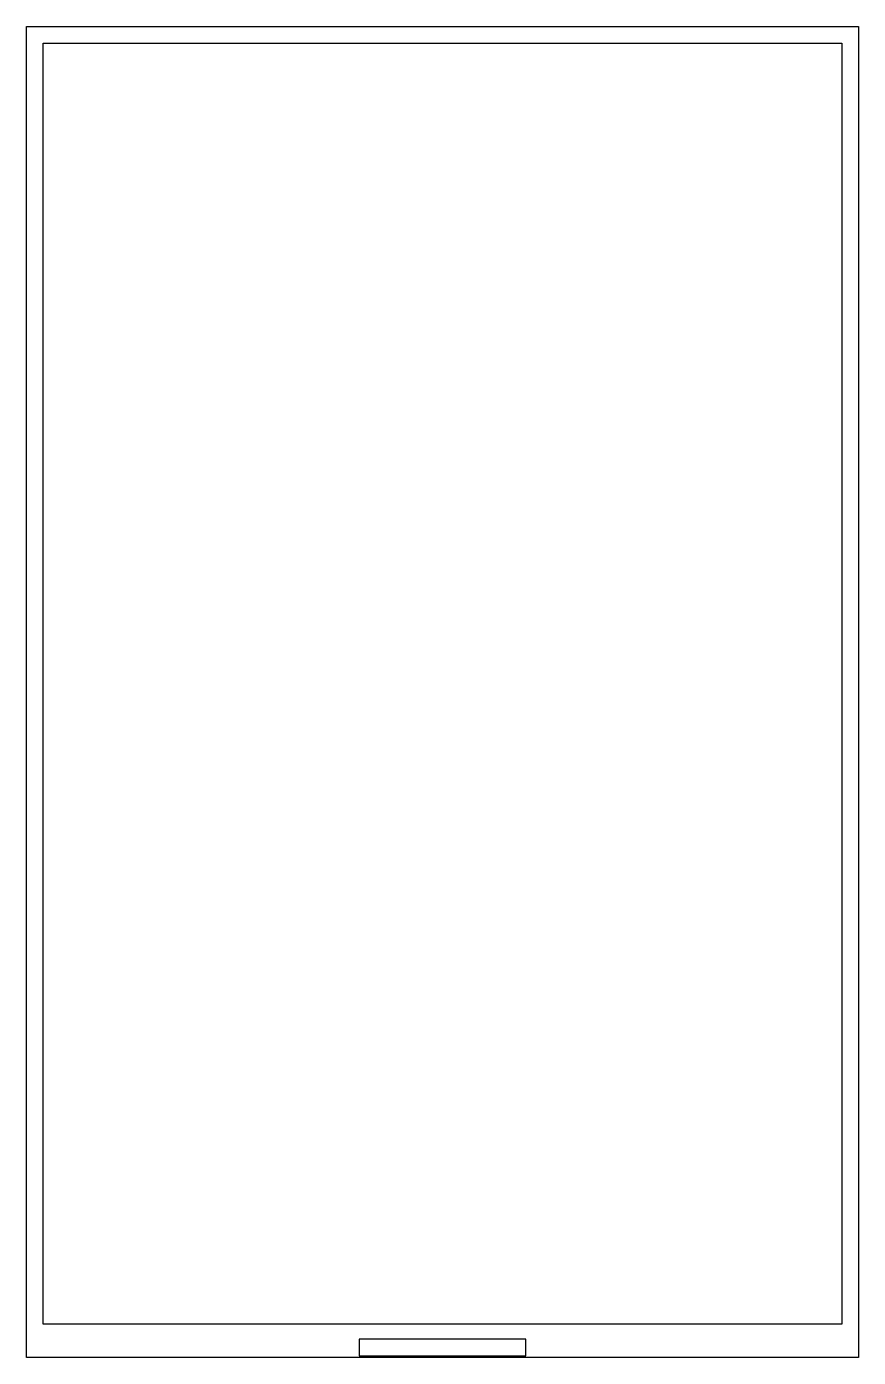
# Model space of a CAD drawing. Header units: metres. Extents: x -0.09 to 4.91, y 6.57 to 14.57.
import ezdxf

# ---------------------------------------------------------------- set-up
doc = ezdxf.new("R2010")
doc.units = ezdxf.units.M
doc.header["$MEASUREMENT"] = 0
doc.layers.add('jps-distributions', color=216, linetype='Continuous', lineweight=25, true_color=0x800080)
doc.layers.add('jps-exits', color=2, linetype='Continuous', lineweight=25)
doc.layers.add('jps-walkablearea', color=30, linetype='Continuous', lineweight=25)

msp = doc.modelspace()

# ---------------------------------------------------------------- linework, layer by layer
at = {"layer": 'jps-distributions'}
msp.add_lwpolyline([(0.0099, 14.4663), (4.8099, 14.4663), (4.8099, 6.7663), (0.0099, 6.7663)], close=True, dxfattribs=at)
at = {"layer": 'jps-exits'}
msp.add_lwpolyline([(1.9099, 6.5763), (2.9099, 6.5763), (2.9099, 6.6763), (1.9099, 6.6763), (1.9099, 6.5763)], close=True, dxfattribs=at)
at = {"layer": 'jps-walkablearea'}
msp.add_lwpolyline([(-0.0901, 6.5663), (-0.0901, 14.5663), (4.9099, 14.5663), (4.9099, 6.5663), (-0.0901, 6.5663)], close=True, dxfattribs=at)

doc.saveas('drawing.dxf')
